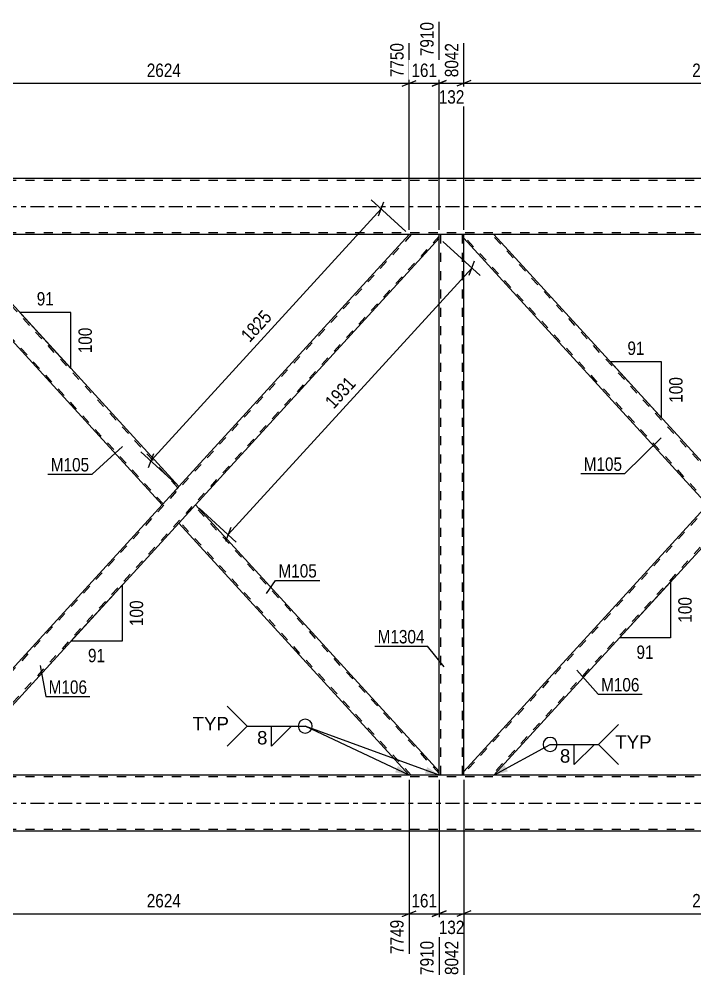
# Model space of a CAD drawing. Header units: millimetres. Extents: x 0 to 841, y 0 to 594.
# Drawn here: x 298.8 to 443.3, y 262.1 to 467.1 of the extents above; entities that cross this region are included whole.
import ezdxf

# ---------------------------------------------------------------- set-up
doc = ezdxf.new("R2010")
doc.units = ezdxf.units.MM
doc.linetypes.add('DXK_LINE_DOT2', pattern=[3.9198, 1.9599, -1.9599])
doc.linetypes.add('DXK_LINE_DOT3', pattern=[5.9187, 2.979, -0.9799, 0.9799, -0.9799])
doc.styles.add('Arial', font='ARIAL.TTF', dxfattribs={"height": 0.2})
doc.styles.add('Arial Narrow', font='ARIALN.TTF', dxfattribs={"height": 0.2})

# ---------------------------------------------------------------- blocks, each defined once
blk = doc.blocks.new('Part-122615941-4391 - 4343')
at = {"color": 7, "linetype": 'DXK_LINE_DOT2'}
for p, q in [((635.22, 305.05), (147.27, 305.05)), ((635.22, 293.85), (147.27, 293.85))]:
    blk.add_line(p, q, dxfattribs=at)
at = {"color": 2, "linetype": 'Continuous'}
for p, q in [((501.41, 305.45), (281.08, 305.45)), ((635.22, 293.45), (147.27, 293.45))]:
    blk.add_line(p, q, dxfattribs=at)
at = {"color": 7, "linetype": 'DXK_LINE_DOT3'}
blk.add_line((147.27, 299.45), (635.22, 299.45), dxfattribs=at)
blk = doc.blocks.new('Part-122615941-4396 - 4343')
at = {"color": 7, "linetype": 'DXK_LINE_DOT2'}
for p, q in [((635.22, 432.65), (147.27, 432.65)), ((635.22, 421.45), (147.27, 421.45))]:
    blk.add_line(p, q, dxfattribs=at)
at = {"color": 2, "linetype": 'Continuous'}
for p, q in [((501.41, 433.05), (281.08, 433.05)), ((635.22, 421.05), (147.27, 421.05))]:
    blk.add_line(p, q, dxfattribs=at)
at = {"color": 7, "linetype": 'DXK_LINE_DOT3'}
blk.add_line((147.27, 427.05), (635.22, 427.05), dxfattribs=at)
blk = doc.blocks.new('Part-122615941-4489 - 4343')
at = {"color": 2, "linetype": 'Continuous'}
for p, q in [((336.49, 363.25), (332.91, 359.34)), ((388.6, 306.25), (336.49, 363.25)), ((382.18, 305.45), (332.91, 359.34)), ((388.6, 305.45), (388.6, 306.25))]:
    blk.add_line(p, q, dxfattribs=at)
at = {"color": 7, "linetype": 'DXK_LINE_DOT2'}
for p, q in [((388.6, 305.77), (336.27, 363.01)), ((333.13, 359.57), (333.14, 359.59)), ((382.61, 305.45), (333.13, 359.57)), ((388.6, 305.45), (382.18, 305.45)), ((388.6, 305.45), (388.6, 305.48))]:
    blk.add_line(p, q, dxfattribs=at)
blk = doc.blocks.new('Part-122615941-4526 - 4343')
at = {"color": 7, "linetype": 'DXK_LINE_DOT2'}
for p, q in [((393.88, 421.05), (388.6, 421.05)), ((388.6, 420.25), (388.6, 421.05)), ((388.92, 305.45), (388.92, 421.05)), ((393.56, 305.45), (393.56, 421.05)), ((393.88, 420.25), (393.88, 421.05)), ((388.6, 305.45), (388.6, 306.25)), ((393.88, 305.45), (393.88, 306.25)), ((393.88, 305.45), (388.6, 305.45))]:
    blk.add_line(p, q, dxfattribs=at)
at = {"color": 2, "linetype": 'Continuous'}
for p, q in [((388.6, 306.25), (388.6, 420.25)), ((393.88, 306.25), (393.88, 420.25))]:
    blk.add_line(p, q, dxfattribs=at)
blk = doc.blocks.new('Part-122615941-4546 - 4343')
at = {"color": 2, "linetype": 'Continuous'}
for p, q in [((393.88, 420.25), (393.88, 421.05)), ((449.58, 367.16), (400.31, 421.05)), ((446, 363.25), (393.88, 420.25)), ((449.58, 367.16), (449.14, 366.69)), ((449.14, 366.69), (446, 363.25))]:
    blk.add_line(p, q, dxfattribs=at)
at = {"color": 7, "linetype": 'DXK_LINE_DOT2'}
for p, q in [((400.31, 421.05), (393.88, 421.05)), ((446.22, 363.48), (393.88, 420.72)), ((449.36, 366.92), (399.87, 421.05)), ((449.54, 367.12), (449.14, 366.69)), ((446.22, 363.48), (446.23, 363.5))]:
    blk.add_line(p, q, dxfattribs=at)
blk = doc.blocks.new('Part-122615941-4551 - 4343')
at = {"color": 7, "linetype": 'DXK_LINE_DOT2'}
for p, q in [((499.28, 421.05), (393.88, 305.77)), ((505.27, 420.72), (399.87, 305.45)), ((505.27, 421.05), (498.85, 421.05)), ((449.58, 367.16), (446, 363.25)), ((453.15, 363.25), (449.58, 359.34)), ((400.31, 305.45), (393.88, 305.45))]:
    blk.add_line(p, q, dxfattribs=at)
at = {"color": 2, "linetype": 'Continuous'}
for p, q in [((498.85, 421.05), (449.58, 367.16)), ((505.27, 420.25), (505.27, 421.05)), ((505.27, 420.25), (453.15, 363.25)), ((446, 363.25), (393.88, 306.25)), ((400.31, 305.45), (449.58, 359.34)), ((393.88, 305.45), (393.88, 306.25))]:
    blk.add_line(p, q, dxfattribs=at)
blk = doc.blocks.new('Part-122615941-4556 - 4343')
at = {"color": 7, "linetype": 'DXK_LINE_DOT2'}
for p, q in [((382.61, 421.05), (277.22, 305.77)), ((388.6, 420.72), (283.21, 305.45)), ((388.6, 421.05), (382.18, 421.05)), ((332.91, 367.16), (329.33, 363.25)), ((336.49, 363.25), (332.91, 359.34)), ((277.75, 306.83), (277.22, 306.25)), ((277.22, 305.45), (277.22, 306.25)), ((283.64, 305.45), (277.22, 305.45))]:
    blk.add_line(p, q, dxfattribs=at)
at = {"color": 2, "linetype": 'Continuous'}
for p, q in [((382.18, 421.05), (332.91, 367.16)), ((388.6, 420.25), (388.6, 421.05)), ((388.6, 420.25), (336.49, 363.25)), ((329.33, 363.25), (277.75, 306.83)), ((332.91, 359.34), (283.64, 305.45))]:
    blk.add_line(p, q, dxfattribs=at)
blk = doc.blocks.new('Part-122615941-4561 - 4343')
at = {"color": 2, "linetype": 'Continuous'}
for p, q in [((277.22, 420.25), (277.22, 421.05)), ((332.91, 367.16), (283.64, 421.05)), ((329.33, 363.25), (277.22, 420.25)), ((332.78, 367.02), (332.48, 366.69)), ((332.91, 367.16), (332.78, 367.02)), ((332.48, 366.69), (329.33, 363.25))]:
    blk.add_line(p, q, dxfattribs=at)
at = {"color": 7, "linetype": 'DXK_LINE_DOT2'}
for p, q in [((283.64, 421.05), (277.22, 421.05)), ((329.55, 363.48), (277.22, 420.72)), ((332.69, 366.92), (283.21, 421.05)), ((332.78, 367.02), (332.69, 366.92)), ((332.64, 366.87), (332.48, 366.69)), ((329.55, 363.48), (329.57, 363.5))]:
    blk.add_line(p, q, dxfattribs=at)
blk = doc.blocks.new('AngleDimension-122615941-10991 - 4343')
at = {"color": 7, "linetype": 'Continuous'}
for p, q in [((304.94, 397.75), (298.87, 404.39)), ((309.8, 404.39), (298.87, 404.39)), ((309.8, 392.44), (298.87, 404.39)), ((309.8, 392.44), (309.8, 404.39))]:
    blk.add_line(p, q, dxfattribs=at)
at = {"color": 0}
for points in [[(306.76, 405.29), (306.76, 409.49), (301.91, 409.49), (301.91, 405.29)], [(314.9, 401.76), (310.7, 401.76), (310.7, 395.07), (314.9, 395.07)]]:
    blk.add_wipeout(points, dxfattribs=at)
at = {"color": 3, "style": 'Arial Narrow'}
blk.add_text('91', height=2.863, dxfattribs=at).set_placement((302.51, 405.89))
blk.add_text('100', height=2.863, rotation=90.0002, dxfattribs=at).set_placement((314.3, 395.67))
blk = doc.blocks.new('AngleDimension-122615941-5263 - 4343')
at = {"color": 7, "linetype": 'Continuous'}
for p, q in [((429.04, 389.62), (425.21, 393.81)), ((436.15, 393.81), (425.21, 393.81)), ((436.15, 381.85), (425.21, 393.81)), ((436.15, 381.85), (436.15, 393.81))]:
    blk.add_line(p, q, dxfattribs=at)
at = {"color": 0}
for points in [[(433.11, 394.71), (433.11, 398.91), (428.25, 398.91), (428.25, 394.71)], [(441.25, 391.17), (437.05, 391.17), (437.05, 384.49), (441.25, 384.49)]]:
    blk.add_wipeout(points, dxfattribs=at)
at = {"color": 3, "style": 'Arial Narrow'}
blk.add_text('91', height=2.863, dxfattribs=at).set_placement((428.85, 395.31))
blk.add_text('100', height=2.863, rotation=90.0002, dxfattribs=at).set_placement((440.65, 385.09))
blk = doc.blocks.new('AngleDimension-122615941-11005 - 4343')
at = {"color": 7, "linetype": 'Continuous'}
for p, q in [((320.76, 346.05), (309.83, 334.09)), ((320.76, 346.05), (320.76, 334.09)), ((318.99, 344.11), (309.83, 334.09)), ((320.76, 334.09), (309.83, 334.09))]:
    blk.add_line(p, q, dxfattribs=at)
at = {"color": 0}
for points in [[(325.86, 343.41), (321.66, 343.41), (321.66, 336.73), (325.86, 336.73)], [(317.72, 328.99), (317.72, 333.19), (312.87, 333.19), (312.87, 328.99)]]:
    blk.add_wipeout(points, dxfattribs=at)
at = {"color": 3, "style": 'Arial Narrow'}
blk.add_text('100', height=2.863, rotation=90.0002, dxfattribs=at).set_placement((325.26, 337.33))
blk.add_text('91', height=2.863, dxfattribs=at).set_placement((313.47, 329.59))
blk = doc.blocks.new('StraightDimension-122615941-7250 - 4343')
at = {"color": 7, "linetype": 'Continuous'}
for p, q in [((277.22, 422.05), (277.22, 462.02)), ((382.18, 422.05), (382.18, 462.02)), ((278.72, 454.01), (275.72, 452.81)), ((277.22, 453.41), (382.18, 453.41)), ((380.68, 452.81), (383.68, 454.01))]:
    blk.add_line(p, q, dxfattribs=at)
at = {"color": 0, "linetype": 'Continuous'}
blk.add_wipeout([(381.58, 462.62), (377.38, 462.62), (377.38, 454.11), (381.58, 454.11)], dxfattribs=at)
at = {"color": 0}
blk.add_wipeout([(333.95, 454.16), (333.95, 458.36), (325.44, 458.36), (325.44, 454.16)], dxfattribs=at)
at = {"color": 3, "linetype": 'Continuous', "style": 'Arial Narrow'}
blk.add_text('7750', height=2.863, rotation=90.0002, dxfattribs=at).set_placement((380.98, 454.71))
at = {"color": 3, "style": 'Arial Narrow'}
blk.add_text('2624', height=2.863, dxfattribs=at).set_placement((326.04, 454.76))
blk = doc.blocks.new('StraightDimension-122615941-6964 - 4343')
at = {"color": 7, "linetype": 'Continuous'}
for p, q in [((382.18, 304.45), (382.18, 267.2)), ((388.6, 304.45), (388.6, 262.7)), ((380.68, 275.21), (383.68, 276.41)), ((382.18, 275.81), (388.6, 275.81)), ((390.1, 276.41), (387.1, 275.21))]:
    blk.add_line(p, q, dxfattribs=at)
at = {"color": 0}
blk.add_wipeout([(388.73, 276.56), (388.73, 280.76), (382.05, 280.76), (382.05, 276.56)], dxfattribs=at)
at = {"color": 0, "linetype": 'Continuous'}
blk.add_wipeout([(388, 270.61), (383.8, 270.61), (383.8, 262.1), (388, 262.1)], dxfattribs=at)
at = {"color": 3, "style": 'Arial Narrow'}
blk.add_text('161', height=2.863, dxfattribs=at).set_placement((382.65, 277.16))
at = {"color": 3, "linetype": 'Continuous', "style": 'Arial Narrow'}
blk.add_text('7910', height=2.863, rotation=90.0002, dxfattribs=at).set_placement((387.4, 262.7))
blk = doc.blocks.new('StraightDimension-122615941-6963 - 4343')
at = {"color": 7, "linetype": 'Continuous'}
for p, q in [((388.6, 304.45), (388.6, 262.7)), ((393.88, 304.45), (393.88, 262.7)), ((387.1, 275.21), (390.1, 276.41)), ((388.6, 275.81), (393.88, 275.81)), ((395.38, 276.41), (392.38, 275.21))]:
    blk.add_line(p, q, dxfattribs=at)
at = {"color": 0}
blk.add_wipeout([(394.59, 270.86), (394.59, 275.06), (387.9, 275.06), (387.9, 270.86)], dxfattribs=at)
at = {"color": 0, "linetype": 'Continuous'}
blk.add_wipeout([(393.28, 270.61), (389.08, 270.61), (389.08, 262.1), (393.28, 262.1)], dxfattribs=at)
at = {"color": 3, "style": 'Arial Narrow'}
blk.add_text('132', height=2.863, dxfattribs=at).set_placement((388.5, 271.46))
at = {"color": 3, "linetype": 'Continuous', "style": 'Arial Narrow'}
blk.add_text('8042', height=2.863, rotation=90.0002, dxfattribs=at).set_placement((392.68, 262.7))
blk = doc.blocks.new('StraightDimension-122615941-4620 - 4343')
at = {"color": 7, "linetype": 'Continuous'}
for p, q in [((389.34, 419.57), (397.32, 412.28)), ((394.98, 412.39), (396.12, 415.41)), ((343.43, 356.9), (395.55, 413.9)), ((337.23, 362.57), (345.2, 355.28)), ((344, 358.41), (342.86, 355.39))]:
    blk.add_line(p, q, dxfattribs=at)
at = {"color": 0}
blk.add_wipeout([(371.81, 389.05), (368.71, 391.88), (362.96, 385.6), (366.06, 382.76)], dxfattribs=at)
at = {"color": 3, "style": 'Arial Narrow'}
blk.add_text('1931', height=2.863, rotation=47.5612, dxfattribs=at).set_placement((366.03, 383.61))
blk = doc.blocks.new('StraightDimension-122615941-4635 - 4343')
at = {"color": 7, "linetype": 'Continuous'}
for p, q in [((326.88, 372.68), (376.15, 426.56)), ((381.44, 421.72), (374.04, 428.49)), ((375.58, 425.05), (376.72, 428.08)), ((332.17, 367.83), (324.77, 374.6)), ((327.45, 374.19), (326.31, 371.16))]:
    blk.add_line(p, q, dxfattribs=at)
at = {"color": 0}
blk.add_wipeout([(353.83, 403.27), (350.73, 406.1), (344.99, 399.82), (348.09, 396.99)], dxfattribs=at)
at = {"color": 3, "style": 'Arial Narrow'}
blk.add_text('1825', height=2.863, rotation=47.5612, dxfattribs=at).set_placement((348.05, 397.83))
blk = doc.blocks.new('StraightDimension-122615941-6962 - 4343')
at = {"color": 7, "linetype": 'Continuous'}
for p, q in [((393.88, 304.45), (393.88, 262.7)), ((498.85, 304.45), (498.85, 265.37)), ((395.38, 276.41), (392.38, 275.21)), ((393.88, 275.81), (498.85, 275.81)), ((497.35, 275.21), (500.35, 276.41))]:
    blk.add_line(p, q, dxfattribs=at)
at = {"color": 0}
blk.add_wipeout([(450.62, 276.56), (450.62, 280.76), (442.11, 280.76), (442.11, 276.56)], dxfattribs=at)
at = {"color": 0, "linetype": 'Continuous'}
blk.add_wipeout([(498.25, 275.11), (494.05, 275.11), (494.05, 264.77), (498.25, 264.77)], dxfattribs=at)
at = {"color": 3, "style": 'Arial Narrow'}
blk.add_text('2624', height=2.863, dxfattribs=at).set_placement((442.71, 277.16))
at = {"color": 3, "linetype": 'Continuous', "style": 'Arial Narrow'}
blk.add_text('10666', height=2.863, rotation=90.0002, dxfattribs=at).set_placement((497.65, 265.37))
blk = doc.blocks.new('StraightDimension-122615941-6965 - 4343')
at = {"color": 7, "linetype": 'Continuous'}
for p, q in [((277.22, 304.45), (277.22, 262.7)), ((382.18, 304.45), (382.18, 267.2)), ((278.72, 276.41), (275.72, 275.21)), ((277.22, 275.81), (382.18, 275.81)), ((380.68, 275.21), (383.68, 276.41))]:
    blk.add_line(p, q, dxfattribs=at)
at = {"color": 0}
blk.add_wipeout([(333.95, 276.56), (333.95, 280.76), (325.44, 280.76), (325.44, 276.56)], dxfattribs=at)
at = {"color": 0, "linetype": 'Continuous'}
blk.add_wipeout([(381.58, 275.11), (377.38, 275.11), (377.38, 266.6), (381.58, 266.6)], dxfattribs=at)
at = {"color": 3, "style": 'Arial Narrow'}
blk.add_text('2624', height=2.863, dxfattribs=at).set_placement((326.04, 277.16))
at = {"color": 3, "linetype": 'Continuous', "style": 'Arial Narrow'}
blk.add_text('7749', height=2.863, rotation=90.0002, dxfattribs=at).set_placement((380.98, 267.2))
blk = doc.blocks.new('StraightDimension-122615941-7247 - 4343')
at = {"color": 7, "linetype": 'Continuous'}
for p, q in [((498.85, 422.05), (498.85, 463.85)), ((393.88, 422.05), (393.88, 462.02)), ((395.38, 454.01), (392.38, 452.81)), ((393.88, 453.41), (498.85, 453.41)), ((497.35, 452.81), (500.35, 454.01))]:
    blk.add_line(p, q, dxfattribs=at)
at = {"color": 0, "linetype": 'Continuous'}
blk.add_wipeout([(498.25, 464.45), (494.05, 464.45), (494.05, 454.11), (498.25, 454.11)], dxfattribs=at)
at = {"color": 0}
blk.add_wipeout([(450.62, 454.16), (450.62, 458.36), (442.11, 458.36), (442.11, 454.16)], dxfattribs=at)
at = {"color": 3, "linetype": 'Continuous', "style": 'Arial Narrow'}
blk.add_text('10666', height=2.863, rotation=90.0002, dxfattribs=at).set_placement((497.65, 454.71))
at = {"color": 3, "style": 'Arial Narrow'}
blk.add_text('2624', height=2.863, dxfattribs=at).set_placement((442.71, 454.76))
blk = doc.blocks.new('StraightDimension-122615941-7248 - 4343')
at = {"color": 7, "linetype": 'Continuous'}
for p, q in [((388.6, 422.05), (388.6, 466.52)), ((393.88, 422.05), (393.88, 462.02)), ((387.1, 452.81), (390.1, 454.01)), ((388.6, 453.41), (393.88, 453.41)), ((395.38, 454.01), (392.38, 452.81))]:
    blk.add_line(p, q, dxfattribs=at)
at = {"color": 0, "linetype": 'Continuous'}
blk.add_wipeout([(393.28, 462.62), (389.08, 462.62), (389.08, 454.11), (393.28, 454.11)], dxfattribs=at)
at = {"color": 0}
blk.add_wipeout([(394.59, 448.46), (394.59, 452.66), (387.9, 452.66), (387.9, 448.46)], dxfattribs=at)
at = {"color": 3, "linetype": 'Continuous', "style": 'Arial Narrow'}
blk.add_text('8042', height=2.863, rotation=90.0002, dxfattribs=at).set_placement((392.68, 454.71))
at = {"color": 3, "style": 'Arial Narrow'}
blk.add_text('132', height=2.863, dxfattribs=at).set_placement((388.5, 449.06))
blk = doc.blocks.new('StraightDimension-122615941-7249 - 4343')
at = {"color": 7, "linetype": 'Continuous'}
for p, q in [((388.6, 422.05), (388.6, 466.52)), ((382.18, 422.05), (382.18, 462.02)), ((380.68, 452.81), (383.68, 454.01)), ((382.18, 453.41), (388.6, 453.41)), ((390.1, 454.01), (387.1, 452.81))]:
    blk.add_line(p, q, dxfattribs=at)
at = {"color": 0}
blk.add_wipeout([(388.73, 454.16), (388.73, 458.36), (382.05, 458.36), (382.05, 454.16)], dxfattribs=at)
at = {"color": 0, "linetype": 'Continuous'}
blk.add_wipeout([(388, 467.12), (383.8, 467.12), (383.8, 458.61), (388, 458.61)], dxfattribs=at)
at = {"color": 3, "linetype": 'Continuous', "style": 'Arial Narrow'}
blk.add_text('7910', height=2.863, rotation=90.0002, dxfattribs=at).set_placement((387.4, 459.21))
at = {"color": 3, "style": 'Arial Narrow'}
blk.add_text('161', height=2.863, dxfattribs=at).set_placement((382.65, 454.76))
blk = doc.blocks.new('AngleDimension-122615941-11019 - 4343')
at = {"color": 7, "linetype": 'Continuous'}
for p, q in [((438.09, 346.77), (427.16, 334.81)), ((438.09, 346.77), (438.09, 334.81)), ((431.49, 339.55), (427.16, 334.81)), ((438.09, 334.81), (427.16, 334.81))]:
    blk.add_line(p, q, dxfattribs=at)
at = {"color": 0}
for points in [[(443.19, 344.14), (438.99, 344.14), (438.99, 337.45), (443.19, 337.45)], [(435.05, 329.71), (435.05, 333.91), (430.19, 333.91), (430.19, 329.71)]]:
    blk.add_wipeout(points, dxfattribs=at)
at = {"color": 3, "style": 'Arial Narrow'}
blk.add_text('100', height=2.863, rotation=90.0002, dxfattribs=at).set_placement((442.59, 338.05))
blk.add_text('91', height=2.863, dxfattribs=at).set_placement((430.79, 330.31))
blk = doc.blocks.new('Mark-122615941-4485 - 4343')
at = {"color": 0}
blk.add_wipeout([(362.43, 347.7), (362.43, 350.7), (354.21, 350.7), (354.21, 347.7)], dxfattribs=at)
blk.add_wipeout([(362.43, 347.7), (362.43, 350.7), (354.21, 350.7), (354.21, 347.7)], dxfattribs=at)
at = {"color": 30, "linetype": 'Continuous'}
for p, q in [((351.66, 344.32), (353.61, 347.1)), ((353.61, 347.1), (363.03, 347.1))]:
    blk.add_line(p, q, dxfattribs=at)
at = {"color": 3, "style": 'Arial Narrow'}
blk.add_text('M105', height=2.863, dxfattribs=at).set_placement((354.21, 347.7))
blk = doc.blocks.new('Mark-122615941-4522 - 4343')
at = {"color": 0}
blk.add_wipeout([(385.47, 333.62), (385.47, 336.62), (375.42, 336.62), (375.42, 333.62)], dxfattribs=at)
blk.add_wipeout([(385.47, 333.62), (385.47, 336.62), (375.42, 336.62), (375.42, 333.62)], dxfattribs=at)
at = {"color": 30, "linetype": 'Continuous'}
for p in [(374.82, 333.02), (389.67, 328.58)]:
    blk.add_line(p, (386.07, 333.02), dxfattribs=at)
at = {"color": 3, "style": 'Arial Narrow'}
blk.add_text('M1304', height=2.863, dxfattribs=at).set_placement((375.42, 333.62))
blk = doc.blocks.new('Mark-122615941-4542 - 4343')
at = {"color": 0}
blk.add_wipeout([(427.71, 370.52), (427.71, 373.52), (419.49, 373.52), (419.49, 370.52)], dxfattribs=at)
blk.add_wipeout([(427.71, 370.52), (427.71, 373.52), (419.49, 373.52), (419.49, 370.52)], dxfattribs=at)
at = {"color": 30, "linetype": 'Continuous'}
for p in [(436.08, 377.55), (418.89, 369.92)]:
    blk.add_line(p, (428.31, 369.92), dxfattribs=at)
at = {"color": 3, "style": 'Arial Narrow'}
blk.add_text('M105', height=2.863, dxfattribs=at).set_placement((419.49, 370.52))
blk = doc.blocks.new('Mark-122615941-4547 - 4343')
at = {"color": 0}
blk.add_wipeout([(431.44, 323.35), (431.44, 326.35), (423.21, 326.35), (423.21, 323.35)], dxfattribs=at)
blk.add_wipeout([(431.44, 323.35), (431.44, 326.35), (423.21, 326.35), (423.21, 323.35)], dxfattribs=at)
at = {"color": 30, "linetype": 'Continuous'}
for p, q in [((418.04, 327.92), (422.61, 322.75)), ((422.61, 322.75), (432.04, 322.75))]:
    blk.add_line(p, q, dxfattribs=at)
at = {"color": 3, "style": 'Arial Narrow'}
blk.add_text('M106', height=2.863, dxfattribs=at).set_placement((423.21, 323.35))
blk = doc.blocks.new('Mark-122615941-4552 - 4343')
at = {"color": 0}
blk.add_wipeout([(313.28, 322.84), (313.28, 325.84), (305.05, 325.84), (305.05, 322.84)], dxfattribs=at)
blk.add_wipeout([(313.28, 322.84), (313.28, 325.84), (305.05, 325.84), (305.05, 322.84)], dxfattribs=at)
at = {"color": 30, "linetype": 'Continuous'}
for p, q in [((303.22, 328.89), (304.45, 322.24)), ((304.45, 322.24), (313.88, 322.24))]:
    blk.add_line(p, q, dxfattribs=at)
at = {"color": 3, "style": 'Arial Narrow'}
blk.add_text('M106', height=2.863, dxfattribs=at).set_placement((305.05, 322.84))
blk = doc.blocks.new('Mark-122615941-4557 - 4343')
at = {"color": 0}
blk.add_wipeout([(313.74, 370.4), (313.74, 373.4), (305.51, 373.4), (305.51, 370.4)], dxfattribs=at)
blk.add_wipeout([(313.74, 370.4), (313.74, 373.4), (305.51, 373.4), (305.51, 370.4)], dxfattribs=at)
at = {"color": 30, "linetype": 'Continuous'}
for p in [(320.85, 375.76), (304.91, 369.8)]:
    blk.add_line(p, (314.34, 369.8), dxfattribs=at)
at = {"color": 3, "style": 'Arial Narrow'}
blk.add_text('M105', height=2.863, dxfattribs=at).set_placement((305.51, 370.4))
blk = doc.blocks.new('WeldMark-122615941-5288 - 4343')
at = {"linetype": 'Continuous'}
blk.add_hatch(color=30, dxfattribs=at).paths.add_polyline_path([(403.3, 306.23), (400.31, 305.45), (402.58, 307.54)])
at = {"color": 3, "linetype": 'Continuous'}
for q in [(426.92, 316.29), (426.92, 307.72)]:
    blk.add_line((422.63, 312.01), q, dxfattribs=at)
at = {"color": 30, "linetype": 'Continuous'}
blk.add_line((400.31, 305.45), (412.31, 312.01), dxfattribs=at)
at = {"color": 3, "linetype": 'Continuous'}
blk.add_arc((412.31, 312.01), 1.5, 90, 270, dxfattribs=at)
at = {"color": 0}
blk.add_wipeout([(416.83, 307.91), (416.83, 311.31), (414.21, 311.31), (414.21, 307.91)], dxfattribs=at)
at = {"color": 30, "linetype": 'Continuous'}
blk.add_line((412.31, 312.01), (422.63, 312.01), dxfattribs=at)
at = {"color": 3, "linetype": 'Continuous'}
for p, q in [((417.49, 312.01), (421.78, 312.01)), ((421.78, 312.01), (417.49, 307.72)), ((417.49, 307.72), (417.49, 312.01))]:
    blk.add_line(p, q, dxfattribs=at)
blk.add_arc((412.31, 312.01), 1.5, 270, 90, dxfattribs=at)
at = {"color": 3, "style": 'Arial'}
blk.add_text('8', height=2.87, dxfattribs=at).set_placement((414.41, 308.11))
at = {"color": 0, "linetype": 'Continuous'}
blk.add_wipeout([(434.01, 311.11), (434.01, 314.11), (426.23, 314.11), (426.23, 311.11)], dxfattribs=at)
blk.add_wipeout([(434.01, 311.11), (434.01, 314.11), (426.23, 314.11), (426.23, 311.11)], dxfattribs=at)
at = {"color": 3, "linetype": 'Continuous', "style": 'Arial'}
blk.add_text('TYP', height=2.865, dxfattribs=at).set_placement((426.23, 311.11))
blk = doc.blocks.new('WeldMark-122615941-5301 - 4343')
at = {"linetype": 'Continuous'}
for points in [[(379.78, 307.4), (382.18, 305.45), (379.15, 306.05)], [(386.04, 307.18), (388.6, 305.45), (385.53, 305.77)]]:
    blk.add_hatch(color=30, dxfattribs=at).paths.add_polyline_path(points)
at = {"color": 3, "linetype": 'Continuous'}
for q in [(343.23, 320.19), (343.23, 311.62)]:
    blk.add_line((347.52, 315.91), q, dxfattribs=at)
at = {"color": 30, "linetype": 'Continuous'}
for p in [(388.6, 305.45), (382.18, 305.45)]:
    blk.add_line(p, (359.94, 315.91), dxfattribs=at)
at = {"color": 3, "linetype": 'Continuous'}
for start, end in [(90, 270), (270, 90)]:
    blk.add_arc((359.94, 315.91), 1.5, start, end, dxfattribs=at)
at = {"color": 0}
blk.add_wipeout([(352.04, 311.81), (352.04, 315.21), (349.42, 315.21), (349.42, 311.81)], dxfattribs=at)
at = {"color": 30, "linetype": 'Continuous'}
blk.add_line((347.52, 315.91), (359.94, 315.91), dxfattribs=at)
at = {"color": 3, "linetype": 'Continuous'}
for p, q in [((352.7, 315.91), (356.98, 315.91)), ((356.98, 315.91), (352.7, 311.62)), ((352.7, 311.62), (352.7, 315.91))]:
    blk.add_line(p, q, dxfattribs=at)
at = {"color": 3, "style": 'Arial'}
blk.add_text('8', height=2.87, dxfattribs=at).set_placement((349.62, 312.01))
at = {"color": 0, "linetype": 'Continuous'}
blk.add_wipeout([(343.62, 315.01), (343.62, 318.01), (335.84, 318.01), (335.84, 315.01)], dxfattribs=at)
blk.add_wipeout([(343.62, 315.01), (343.62, 318.01), (335.84, 318.01), (335.84, 315.01)], dxfattribs=at)
at = {"color": 3, "linetype": 'Continuous', "style": 'Arial'}
blk.add_text('TYP', height=2.865, dxfattribs=at).set_placement((335.84, 315.01))

msp = doc.modelspace()

# ---------------------------------------------------------------- block references
for name in ['Part-122615941-4396 - 4343', 'Part-122615941-4556 - 4343', 'Part-122615941-4561 - 4343', 'Part-122615941-4526 - 4343', 'Part-122615941-4546 - 4343', 'Part-122615941-4551 - 4343', 'Part-122615941-4489 - 4343', 'Part-122615941-4391 - 4343']:
    msp.add_blockref(name, (0, 0))

# ---------------------------------------------------------------- next in the draw order: block references
for name in ['StraightDimension-122615941-7247 - 4343', 'StraightDimension-122615941-7250 - 4343', 'StraightDimension-122615941-4620 - 4343', 'AngleDimension-122615941-10991 - 4343', 'AngleDimension-122615941-5263 - 4343', 'Mark-122615941-4542 - 4343', 'Mark-122615941-4557 - 4343', 'Mark-122615941-4485 - 4343', 'AngleDimension-122615941-11019 - 4343', 'AngleDimension-122615941-11005 - 4343', 'Mark-122615941-4522 - 4343', 'Mark-122615941-4547 - 4343', 'StraightDimension-122615941-6964 - 4343']:
    msp.add_blockref(name, (0, 0))

# ---------------------------------------------------------------- next in the draw order: block references
for name in ['StraightDimension-122615941-7248 - 4343', 'StraightDimension-122615941-4635 - 4343', 'Mark-122615941-4552 - 4343', 'StraightDimension-122615941-6965 - 4343', 'StraightDimension-122615941-6963 - 4343']:
    msp.add_blockref(name, (0, 0))

# ---------------------------------------------------------------- next in the draw order: block references
for name in ['StraightDimension-122615941-7249 - 4343', 'WeldMark-122615941-5301 - 4343', 'StraightDimension-122615941-6962 - 4343']:
    msp.add_blockref(name, (0, 0))

# ---------------------------------------------------------------- next in the draw order: block references
msp.add_blockref('WeldMark-122615941-5288 - 4343', (0, 0))

doc.saveas('drawing.dxf')
